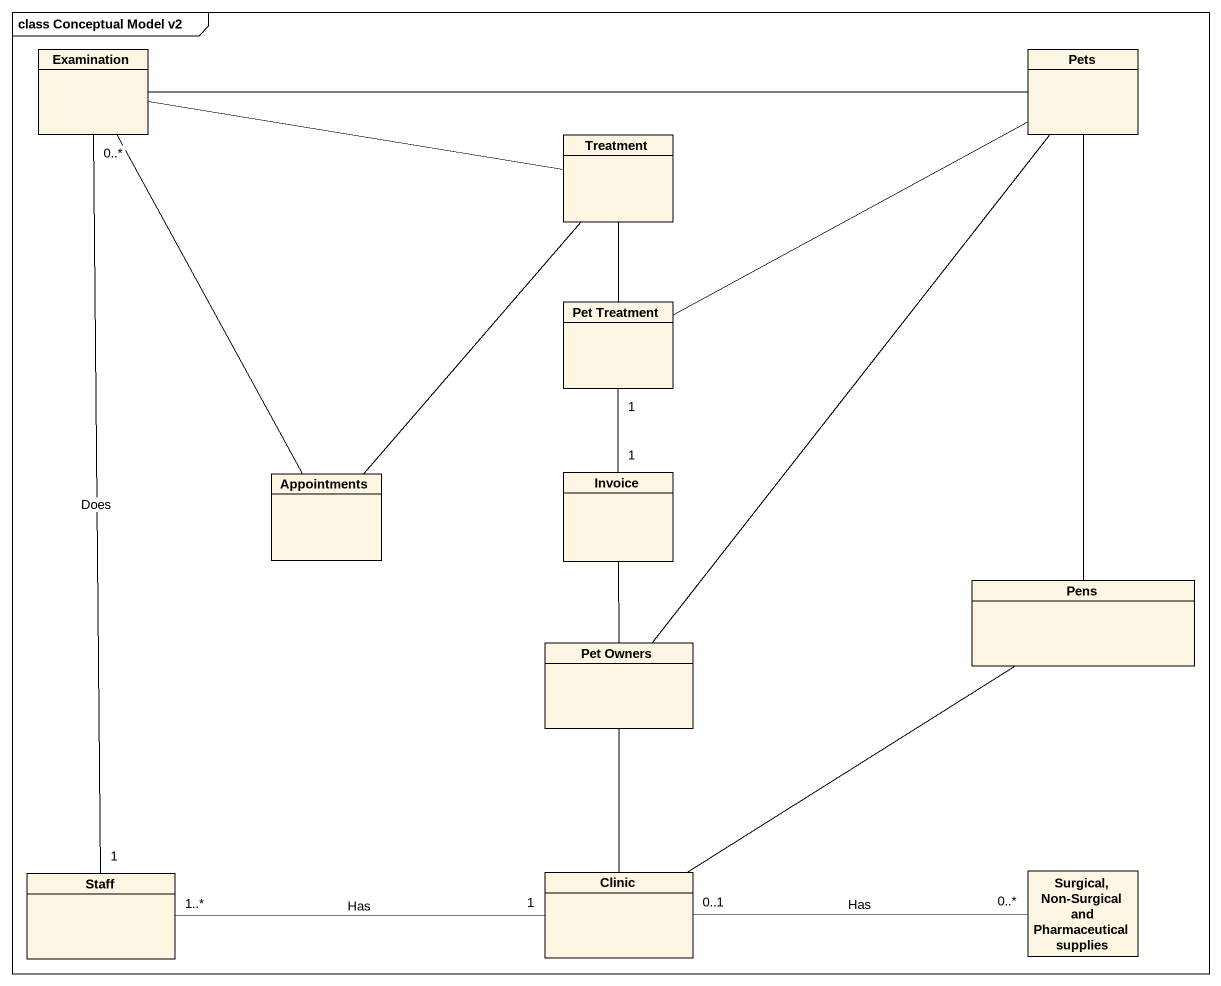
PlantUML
@startuml
mainframe class Conceptual Model v2
hide circle
hide empty members
class Examination
class Pets
class Treatment
class "Pet Treatment" as Pet_Treatment
class Appointments
class Invoice
class Pens
class "Pet Owners" as Pet_Owners
class Staff
class Clinic
class "Surgical, Non-Surgical and Pharmaceutical supplies" as Surgical_Non_Surgical_and
Examination -right- Treatment
Examination -- Appointments
Pets -left- Examination
Pets -left- Pet_Treatment
Pets -- Pens
Pets -- Pet_Owners
Treatment -- Pet_Treatment
Treatment -- Appointments
Invoice "1" -up- "1" Pet_Treatment
Invoice -- Pet_Owners
Pet_Owners -- Clinic
Staff "1" -up- "0..*" Examination : Does
Clinic -up- Pens
Clinic "1" -left- "1..*" Staff : Has
Surgical_Non_Surgical_and "0..*" -left- "0..1" Clinic : Has
@enduml
